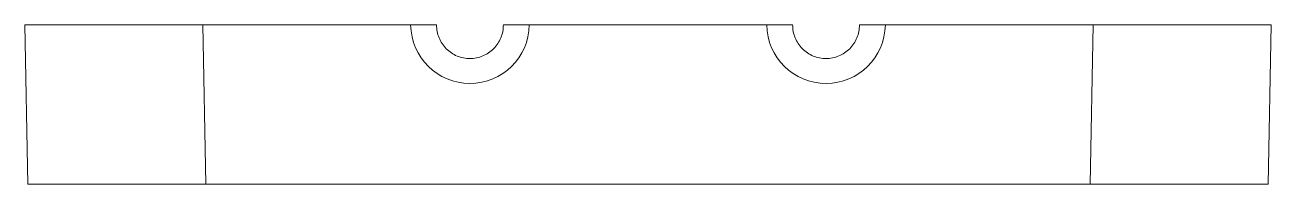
# Paper-space layout '_Top' of a CAD drawing. Header units: millimetres. Extents: x -21 to 21, y -5.3 to 0.
import ezdxf

# ---------------------------------------------------------------- set-up
doc = ezdxf.new("R2010")
doc.units = ezdxf.units.MM

psp = doc.layouts.new('_Top')

# ---------------------------------------------------------------- linework, layer by layer
at = {"color": 7, "linetype": 'Continuous', "lineweight": 15}
for p, q in [((-20.907, -5.35), (-21, 0)), ((-7.125, 0), (-21, 0)), ((-15.001, 0), (-14.908, -5.35)), ((4.875, 0), (-4.875, 0)), ((21, 0), (7.125, 0)), ((14.908, -5.35), (15.001, 0)), ((21, 0), (20.907, -5.35)), ((20.907, -5.35), (-20.907, -5.35))]:
    psp.add_line(p, q, dxfattribs=at)
for centre in [(-6, 0.035), (6, 0.035)]:
    psp.add_arc(centre, 2, 180.9932, 359.0068, dxfattribs=at)
for points in [[(-7.125, 0), (-7.126, -0.147), (-7.097, -0.296), (-6.985, -0.568), (-6.902, -0.694), (-6.693, -0.903), (-6.569, -0.987), (-6.295, -1.101), (-6.148, -1.13), (-5.851, -1.13), (-5.704, -1.1), (-5.432, -0.987), (-5.306, -0.903), (-5.099, -0.694), (-5.015, -0.568), (-4.903, -0.296), (-4.874, -0.148), (-4.875, 0)], [(4.875, 0), (4.874, -0.147), (4.903, -0.296), (5.015, -0.568), (5.098, -0.694), (5.307, -0.903), (5.431, -0.987), (5.705, -1.101), (5.852, -1.13), (6.149, -1.13), (6.296, -1.1), (6.568, -0.987), (6.694, -0.903), (6.901, -0.694), (6.985, -0.568), (7.097, -0.296), (7.126, -0.148), (7.125, 0)]]:
    psp.add_open_spline(points, degree=3, knots=[0, 0, 0, 0, 0.125, 0.125, 0.25, 0.25, 0.375, 0.375, 0.5, 0.5, 0.625, 0.625, 0.75, 0.75, 0.875, 0.875, 1, 1, 1, 1], dxfattribs=at)

doc.saveas('drawing.dxf')
